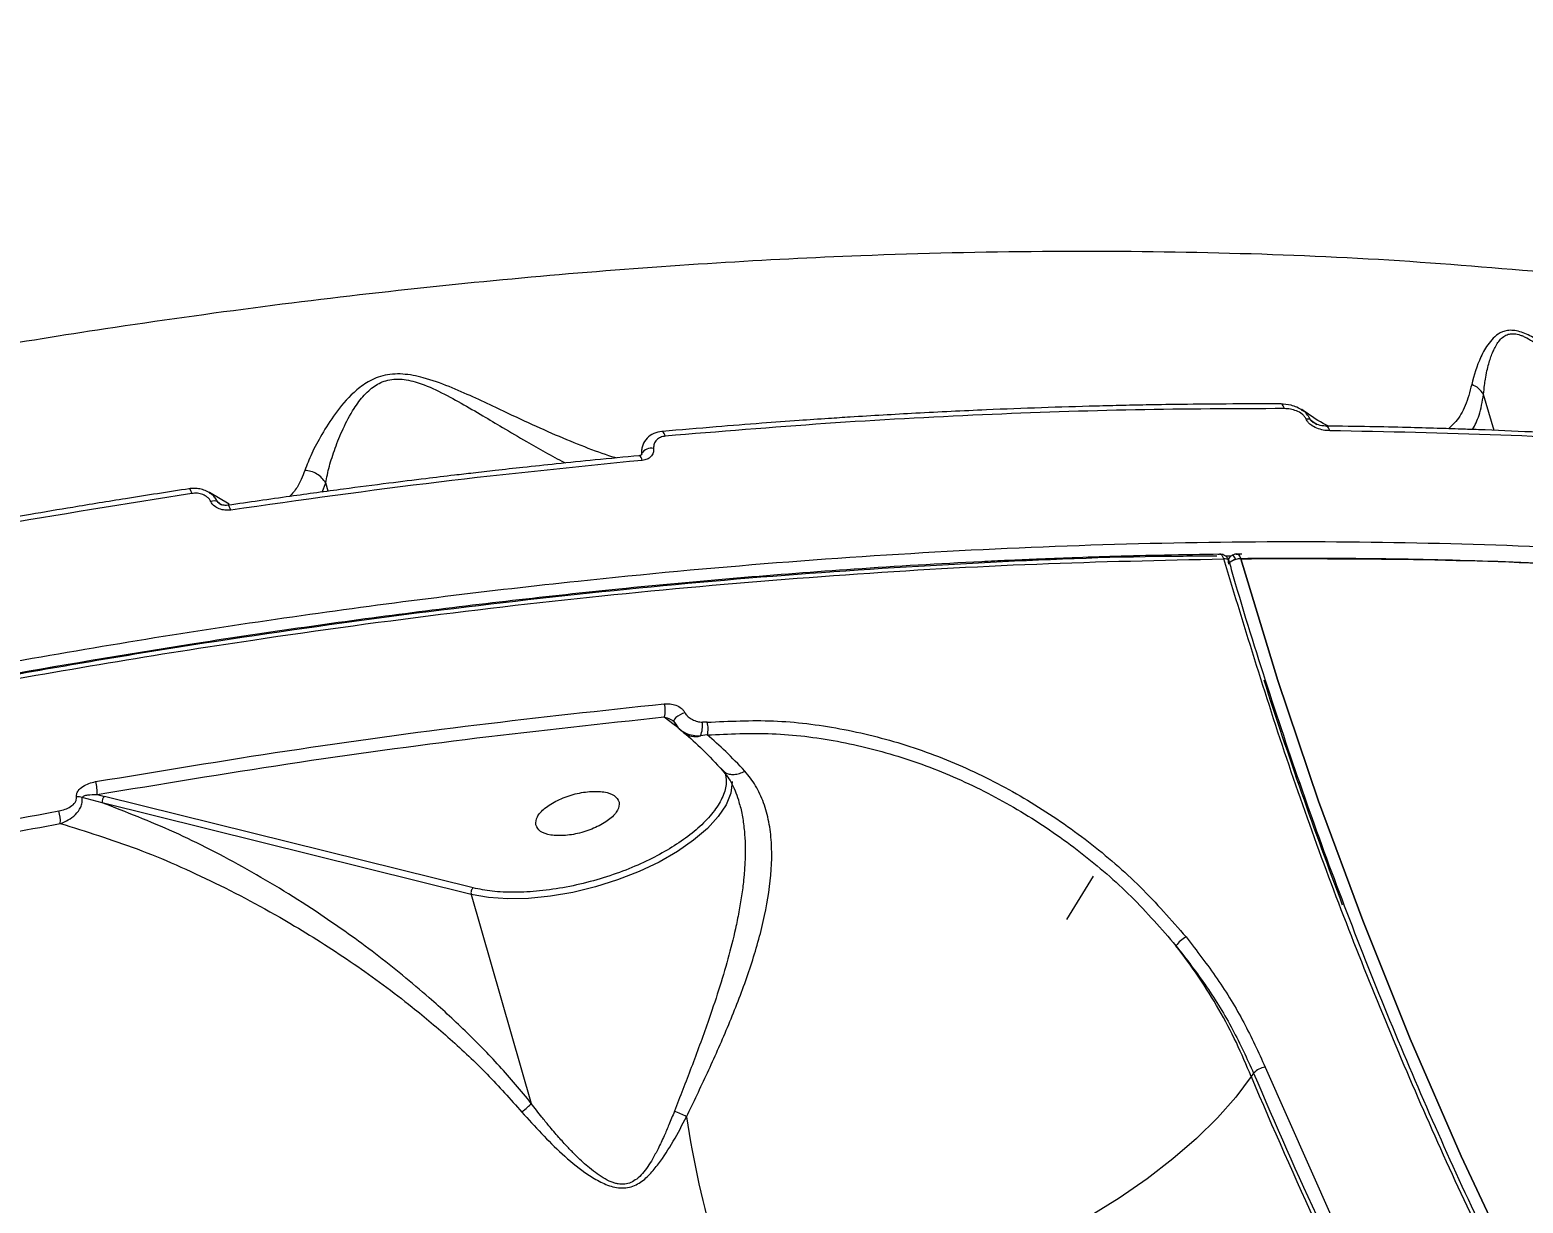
# Model space of a CAD drawing. Header units: millimetres. Extents: x -7083 to 7374, y -8368 to 7509.
# Drawn here: x 1528.1 to 1683.6, y -1692.5 to -1570.4 of the extents above; entities that cross this region are included whole.
import ezdxf

# ---------------------------------------------------------------- set-up
doc = ezdxf.new("R2010")
doc.units = ezdxf.units.MM
for name, color, linetype in [('DIKOM_ОБЪЕКТ', 7, 'Continuous'), ('DIKOM_РАЗМЕР_ЗОНА', 7, 'Continuous'), ('DIKOM_РАЗМЕР_ОБЪЕКТА', 7, 'Continuous')]:
    doc.layers.add(name, color=color, linetype=linetype)
doc.styles.add('style1', font='arial.ttf', dxfattribs={"width": 0.8})
doc.dimstyles.new('1-50', dxfattribs={"dimtxt": 300, "dimasz": 200, "dimexe": 100, "dimexo": 0, "dimgap": 100, "dimtad": 1, "dimtxsty": 'style1', "dimcen": 200, "dimclrd": 7, "dimclre": 7, "dimclrt": 7, "dimadec": 1, "dimazin": 2, "dimtfac": 1, "dimtmove": 0, "dimatfit": 2, "dimfxl": 0, "dimlwd": 25, "dimlwe": 18, "dimarcsym": 0})

# ---------------------------------------------------------------- blocks, each defined once
blk = doc.blocks.new('*D10')
at = {"layer": 'Defpoints', "color": 0, "transparency": 16777216}
for p in [(4593.55, 648.92), (-5583.43, 647.96), (4593.55, -5902.54)]:
    blk.add_point(p, dxfattribs=at)
at = {"layer": 'DIKOM_РАЗМЕР_ОБЪЕКТА', "color": 7, "lineweight": 18, "transparency": 16777216}
for p, q in [((4593.55, 648.92), (4593.55, -6002.54)), ((-5583.43, 647.96), (-5583.43, -6002.54))]:
    blk.add_line(p, q, dxfattribs=at)
at = {"layer": 'DIKOM_РАЗМЕР_ОБЪЕКТА', "color": 7, "lineweight": 25, "transparency": 16777216}
blk.add_line((-5383.43, -5902.54), (4393.55, -5902.54), dxfattribs=at)
at = {"layer": 'DIKOM_РАЗМЕР_ОБЪЕКТА', "color": 7, "transparency": 16777216}
for points in [[(-5383.43, -5869.2), (-5383.43, -5935.87), (-5583.43, -5902.54)], [(4393.55, -5869.2), (4393.55, -5935.87), (4593.55, -5902.54)]]:
    blk.add_solid(points, dxfattribs=at)
at = {"layer": 'DIKOM_РАЗМЕР_ОБЪЕКТА', "color": 7, "transparency": 16777216, "insert": (-226.13, -5649.37), "char_height": 300, "attachment_point": 5, "style": 'style1'}
blk.add_mtext('10150', dxfattribs=at)
blk = doc.blocks.new('*D11')
at = {"layer": 'Defpoints', "color": 0, "transparency": 16777216}
for p in [(-321.71, 5509.06), (-348.71, -4811.52), (5568.58, -4811.52)]:
    blk.add_point(p, dxfattribs=at)
at = {"layer": 'DIKOM_РАЗМЕР_ОБЪЕКТА', "color": 7, "lineweight": 18, "transparency": 16777216}
for p, q in [((-321.71, 5509.06), (5668.58, 5509.06)), ((-348.71, -4811.52), (5668.58, -4811.52))]:
    blk.add_line(p, q, dxfattribs=at)
at = {"layer": 'DIKOM_РАЗМЕР_ОБЪЕКТА', "color": 7, "lineweight": 25, "transparency": 16777216}
blk.add_line((5568.58, 5309.06), (5568.58, -4611.52), dxfattribs=at)
at = {"layer": 'DIKOM_РАЗМЕР_ОБЪЕКТА', "color": 7, "transparency": 16777216}
for points in [[(5535.25, 5309.06), (5601.91, 5309.06), (5568.58, 5509.06)], [(5535.25, -4611.52), (5601.91, -4611.52), (5568.58, -4811.52)]]:
    blk.add_solid(points, dxfattribs=at)
at = {"layer": 'DIKOM_РАЗМЕР_ОБЪЕКТА', "color": 7, "transparency": 16777216, "insert": (5315.31, 775.23), "char_height": 300, "attachment_point": 5, "rotation": 90, "style": 'style1'}
blk.add_mtext('10300', dxfattribs=at)
blk = doc.blocks.new('*D12')
at = {"layer": 'Defpoints', "color": 0, "transparency": 16777216}
for p in [(-621.71, 7509.06), (-373.6, -6811.53), (7273.89, -6811.53)]:
    blk.add_point(p, dxfattribs=at)
at = {"layer": 'DIKOM_РАЗМЕР_ЗОНА', "color": 7, "lineweight": 18, "transparency": 16777216}
for p, q in [((-621.71, 7509.06), (7373.89, 7509.06)), ((-373.6, -6811.53), (7373.89, -6811.53))]:
    blk.add_line(p, q, dxfattribs=at)
at = {"layer": 'DIKOM_РАЗМЕР_ЗОНА', "color": 7, "lineweight": 25, "transparency": 16777216}
blk.add_line((7273.89, 7309.06), (7273.89, -6611.53), dxfattribs=at)
at = {"layer": 'DIKOM_РАЗМЕР_ЗОНА', "color": 7, "transparency": 16777216}
for points in [[(7240.56, 7309.06), (7307.22, 7309.06), (7273.89, 7509.06)], [(7240.56, -6611.53), (7307.22, -6611.53), (7273.89, -6811.53)]]:
    blk.add_solid(points, dxfattribs=at)
at = {"layer": 'DIKOM_РАЗМЕР_ЗОНА', "color": 7, "transparency": 16777216, "insert": (7020.62, 1288.25), "char_height": 300, "attachment_point": 5, "rotation": 90, "style": 'style1'}
blk.add_mtext('14300', dxfattribs=at)
blk = doc.blocks.new('*D13')
at = {"layer": 'Defpoints', "color": 0, "transparency": 16777216}
for p in [(6593.53, 996.24), (-7083.43, 647.96), (6593.53, -8268.31)]:
    blk.add_point(p, dxfattribs=at)
at = {"layer": 'DIKOM_РАЗМЕР_ЗОНА', "color": 7, "lineweight": 18, "transparency": 16777216}
for p, q in [((6593.53, 996.24), (6593.53, -8368.31)), ((-7083.43, 647.96), (-7083.43, -8368.31))]:
    blk.add_line(p, q, dxfattribs=at)
at = {"layer": 'DIKOM_РАЗМЕР_ЗОНА', "color": 7, "lineweight": 25, "transparency": 16777216}
blk.add_line((-6883.43, -8268.31), (6393.53, -8268.31), dxfattribs=at)
at = {"layer": 'DIKOM_РАЗМЕР_ЗОНА', "color": 7, "transparency": 16777216}
for points in [[(-6883.43, -8234.97), (-6883.43, -8301.64), (-7083.43, -8268.31)], [(6393.53, -8234.97), (6393.53, -8301.64), (6593.53, -8268.31)]]:
    blk.add_solid(points, dxfattribs=at)
at = {"layer": 'DIKOM_РАЗМЕР_ЗОНА', "color": 7, "transparency": 16777216, "insert": (322.1, -8015.03), "char_height": 300, "attachment_point": 5, "style": 'style1'}
blk.add_mtext('13650', dxfattribs=at)

msp = doc.modelspace()

# ---------------------------------------------------------------- linework, layer by layer
at = {"layer": 'DIKOM_ОБЪЕКТ', "color": 7, "linetype": 'Continuous', "lineweight": 15}
for p, q in [((1680.545, -1612.077), (1679.465, -1608.324)), ((1661.415, -1610.953), (1662.106, -1611.477)), ((1558.526, -1618.495), (1558.91, -1617.549)), ((1559.157, -1618.409), (1558.91, -1617.549)), ((1548.862, -1619.76), (1546.831, -1618.545)), ((1547.635, -1619.481), (1548.074, -1619.81)), ((1653.11, -1625.159), (1652.585, -1625.163)), ((1652.981, -1625.336), (1652.872, -1625.477)), ((1652.886, -1625.914), (1652.882, -1625.919)), ((1652.882, -1625.919), (1652.886, -1625.914)), ((1653.556, -1624.968), (1653.293, -1625.084)), ((1653.752, -1624.964), (1653.556, -1624.968)), ((1654.282, -1624.946), (1653.815, -1624.949)), ((1594.157, -1641.904), (1595.179, -1642.675)), ((1595.179, -1642.675), (1595.585, -1642.98)), ((1595.79, -1643.192), (1596.185, -1643.518)), ((1598.627, -1642.455), (1598.136, -1642.458)), ((1598.638, -1643.776), (1597.927, -1643.869)), ((1659.882, -1647.433), (1659.728, -1647.429)), ((1659.731, -1647.438), (1659.886, -1647.445)), ((1660.339, -1648.795), (1660.161, -1648.79)), ((1660.356, -1648.847), (1660.202, -1648.84)), ((1535.653, -1650.845), (1533.564, -1650.299)), ((1535.104, -1649.985), (1535.87, -1650.174)), ((1574.057, -1660.374), (1535.653, -1650.845)), ((1574.275, -1659.703), (1535.87, -1650.174)), ((1601.848, -1650.478), (1601.924, -1650.741)), ((1636.085, -1662.978), (1638.843, -1658.465)), ((1574.057, -1660.374), (1580.318, -1682.125)), ((1655.52, -1678.989), (1655.258, -1679.33)), ((1656.723, -1678.348), (1663.692, -1694.076))]:
    msp.add_line(p, q, dxfattribs=at)
at = {"layer": 'DIKOM_ОБЪЕКТ', "color": 7, "linetype": 'Continuous', "lineweight": 15, "flags": 128}
for points in [[(1658.728, -1609.81), (1658.675, -1609.659), (1658.609, -1609.531), (1658.533, -1609.43), (1658.449, -1609.36), (1658.361, -1609.324), (1658.301, -1609.318)], [(1663.436, -1612.115), (1663.38, -1611.956), (1663.309, -1611.823), (1663.226, -1611.722), (1663.135, -1611.655), (1663.039, -1611.625), (1663.007, -1611.624)], [(1594.265, -1612.677), (1594.214, -1612.526), (1594.156, -1612.398), (1594.092, -1612.297), (1594.025, -1612.227), (1593.957, -1612.191), (1593.903, -1612.187)], [(1591.875, -1615.199), (1591.822, -1615.041), (1591.761, -1614.908), (1591.694, -1614.807), (1591.625, -1614.739), (1591.555, -1614.709), (1591.511, -1614.71)], [(1544.974, -1618.643), (1544.925, -1618.492), (1544.873, -1618.363), (1544.819, -1618.262), (1544.765, -1618.191), (1544.714, -1618.153), (1544.666, -1618.15), (1544.66, -1618.152)], [(1549.019, -1620.363), (1548.968, -1620.206), (1548.913, -1620.073), (1548.855, -1619.97), (1548.799, -1619.902), (1548.744, -1619.87), (1548.711, -1619.869)], [(1652.968, -1625.686), (1652.962, -1625.669), (1652.912, -1625.592), (1652.827, -1625.53), (1652.711, -1625.485), (1652.567, -1625.458), (1652.402, -1625.45)], [(1653.677, -1625.505), (1653.591, -1625.378), (1653.511, -1625.269), (1653.439, -1625.182), (1653.378, -1625.118), (1653.329, -1625.08), (1653.294, -1625.069), (1653.274, -1625.086), (1653.274, -1625.088)], [(1653.713, -1624.95), (1653.791, -1624.945), (1653.882, -1624.974), (1653.969, -1625.04), (1654.049, -1625.141), (1654.118, -1625.273), (1654.174, -1625.43)], [(1654.174, -1625.43), (1658.045, -1638.101), (1662.28, -1650.663), (1666.874, -1663.106), (1671.827, -1675.424), (1677.133, -1687.609), (1682.79, -1699.651), (1688.793, -1711.543), (1695.14, -1723.278), (1701.826, -1734.848), (1708.846, -1746.245), (1716.196, -1757.461), (1723.871, -1768.49), (1731.866, -1779.325), (1740.176, -1789.957), (1748.795, -1800.38), (1757.718, -1810.587), (1766.938, -1820.572), (1776.451, -1830.328), (1786.249, -1839.849), (1796.326, -1849.128), (1806.675, -1858.159)], [(1806.675, -1858.159), (1796.326, -1849.128), (1786.249, -1839.849), (1776.451, -1830.328), (1766.938, -1820.572), (1757.718, -1810.587), (1748.795, -1800.38), (1740.176, -1789.957), (1731.866, -1779.325), (1723.871, -1768.49), (1716.196, -1757.461), (1708.846, -1746.245), (1701.826, -1734.848), (1695.14, -1723.278), (1688.793, -1711.543), (1682.79, -1699.651), (1677.133, -1687.609), (1671.827, -1675.424), (1666.874, -1663.106), (1662.28, -1650.663), (1658.045, -1638.101), (1654.174, -1625.43)], [(1596.318, -1641.463), (1596.061, -1641.55), (1595.804, -1641.671), (1595.568, -1641.816), (1595.373, -1641.975), (1595.234, -1642.133), (1595.162, -1642.279), (1595.164, -1642.4), (1595.239, -1642.487)], [(1595.321, -1642.634), (1595.26, -1642.646), (1595.179, -1642.675)], [(1601.229, -1648.606), (1601.232, -1648.671), (1601.088, -1649.828), (1600.601, -1651.04), (1599.781, -1652.281), (1598.645, -1653.524), (1597.219, -1654.743), (1595.533, -1655.91), (1593.624, -1657.001), (1591.533, -1657.992), (1589.306, -1658.861), (1586.991, -1659.589), (1584.638, -1660.161), (1582.298, -1660.565), (1580.022, -1660.79), (1577.859, -1660.834), (1575.856, -1660.694), (1574.057, -1660.374)], [(1655.258, -1679.33), (1653.648, -1681.472), (1651.741, -1683.628), (1649.554, -1685.775), (1647.106, -1687.897), (1644.42, -1689.972), (1641.52, -1691.982), (1638.434, -1693.908), (1635.188, -1695.734), (1631.813, -1697.442), (1628.339, -1699.017), (1624.798, -1700.445), (1621.223, -1701.712), (1617.645, -1702.807), (1614.098, -1703.719), (1610.614, -1704.442)]]:
    msp.add_lwpolyline(points, dxfattribs=at)
at = {"layer": 'DIKOM_ОБЪЕКТ', "color": 7, "linetype": 'Continuous', "lineweight": 15}
for centre, radius, start, end in [((1661.139, -1611.591), 0.695, 66.60205, 102.36192), ((1592.812, -1615.138), 1.206, 78.54794, 146.70493), ((1547.292, -1620.339), 0.924, 68.169, 111.78738), ((1653.527, -1625.732), 0.673, 140.97079, 199.36189), ((1654.162, -1627.231), 1.801, 89.6254, 134.87548), ((1654.02, -1627.013), 1.547, 102.81083, 136.83962), ((1652.794, -1625.909), 0.971, 24.62393, 59.61762), ((1654.216, -1627.409), 1.979, 91.22223, 105.81416), ((2099.35, -1496.478), 464.854, 197.72901, 200.7857), ((1592.02, -1641.222), 2.243, 342.29122, 17.84088), ((1595.226, -1642.749), 2.925, 337.47674, 5.71036), ((1596.388, -1643.135), 2.34, 344.09959, 16.8926), ((1597.385, -1642.065), 1.884, 230.26902, 286.73312), ((1531.708, -1649.661), 3.412, 354.54876, 17.448), ((1533.076, -1651.742), 1.524, 71.31915, 94.08202), ((1536.275, -1650.676), 0.645, 128.8846, 195.19519), ((1527.502, -1652.794), 3.787, 356.99407, 16.94473), ((1650.029, -1667.653), 3.242, 118.54296, 143.1748), ((1656.938, -1680.199), 1.864, 96.62793, 139.51297), ((2098.897, -1491.96), 481.21, 202.87137, 204.92432), ((2098.894, -1492.223), 481.479, 202.86787, 204.93393), ((1592.674, -1690.349), 7.821, 60.89324, 71.08343), ((1695.24, -1668.872), 99.841, 188.43388, 196.57644)]:
    msp.add_arc(centre, radius, start, end, dxfattribs=at)
for points, knots in [([(1134.218, -1797.857), (1136.478, -1794.936), (1140.989, -1789.107), (1148.584, -1780.38), (1156.738, -1771.71), (1165.49, -1763.114), (1173.986, -1755.35), (1182.043, -1748.412), (1189.508, -1742.287), (1197.224, -1736.243), (1205.18, -1730.286), (1213.362, -1724.419), (1221.759, -1718.649), (1232.823, -1711.355), (1246.787, -1702.667), (1263.903, -1692.771), (1281.471, -1683.316), (1296.891, -1675.58), (1309.907, -1669.401), (1320.371, -1664.627), (1330.903, -1660.011), (1341.488, -1655.554), (1352.114, -1651.258), (1362.768, -1647.123), (1374.4, -1642.791), (1387.011, -1638.315), (1400.598, -1633.749), (1414.149, -1629.446), (1427.644, -1625.403), (1441.061, -1621.619), (1454.636, -1618.026), (1468.352, -1614.634), (1482.194, -1611.457), (1495.893, -1608.553), (1509.428, -1605.919), (1522.785, -1603.552), (1537.105, -1601.261), (1552.345, -1599.121), (1568.435, -1597.217), (1584.193, -1595.703), (1599.593, -1594.571), (1616.09, -1593.74), (1633.591, -1593.329), (1651.939, -1593.495), (1669.714, -1594.21), (1681.026, -1595.177), (1686.67, -1595.66)], [0, 0, 0, 0, 0.0251762, 0.0502458, 0.075209, 0.100066, 0.1248168, 0.1429873, 0.1610638, 0.1790464, 0.1969351, 0.21473, 0.2324311, 0.2500384, 0.282696, 0.3149379, 0.3467642, 0.378175, 0.3959391, 0.4135675, 0.4310603, 0.4484175, 0.4656392, 0.4827252, 0.4996757, 0.521074, 0.5422607, 0.5632358, 0.5839991, 0.6045509, 0.624891, 0.6461777, 0.6672639, 0.6881494, 0.7088341, 0.7293181, 0.7496013, 0.7750478, 0.8002652, 0.8252533, 0.8500121, 0.8745413, 0.9060952, 0.9375232, 0.968825, 1, 1, 1, 1]), ([(1691.603, -1607.163), (1690.777, -1606.577), (1689.12, -1605.403), (1687.027, -1603.898), (1685.294, -1602.766), (1684.158, -1602.139), (1683.232, -1601.789), (1682.552, -1601.648), (1681.937, -1601.66), (1681.245, -1601.851), (1680.591, -1602.304), (1679.817, -1603.192), (1678.858, -1604.914), (1678.477, -1606.346), (1678.224, -1607.296)], [0, 0, 0, 0, 0.1242963, 0.2493096, 0.3123712, 0.3758855, 0.4081928, 0.440654, 0.4730198, 0.505318, 0.5688864, 0.6313514, 0.7554132, 1, 1, 1, 1]), ([(1679.46, -1608.312), (1679.487, -1607.999), (1679.531, -1607.486), (1679.65, -1606.67), (1679.792, -1605.929), (1679.975, -1605.19), (1680.166, -1604.568), (1680.363, -1604.037), (1680.588, -1603.532), (1680.86, -1603.044), (1681.21, -1602.582), (1681.626, -1602.226), (1682.115, -1602.023), (1682.666, -1601.99), (1683.177, -1602.111), (1683.607, -1602.28), (1684.103, -1602.522), (1684.763, -1602.927), (1685.566, -1603.5), (1686.587, -1604.291), (1687.83, -1605.313), (1689.324, -1606.566), (1690.346, -1607.411), (1690.873, -1607.847)], [0, 0, 0, 0, 0.0758574, 0.1245572, 0.192692, 0.2490672, 0.2957761, 0.3372592, 0.3735467, 0.4166035, 0.4585933, 0.4983011, 0.5312098, 0.560931, 0.5906897, 0.6067032, 0.6237815, 0.6634893, 0.7056591, 0.7491724, 0.8275178, 0.9110758, 1, 1, 1, 1]), ([(1589.151, -1614.944), (1589.102, -1614.931), (1588.261, -1614.702), (1586.267, -1613.965), (1583.275, -1612.764), (1580.038, -1611.313), (1577.019, -1609.889), (1574.252, -1608.592), (1571.76, -1607.495), (1569.319, -1606.599), (1567.28, -1606.194), (1565.851, -1606.198), (1564.506, -1606.427), (1563.101, -1607.078), (1561.402, -1608.438), (1559.853, -1610.326), (1558.465, -1612.506), (1557.398, -1614.531), (1556.957, -1615.672), (1556.736, -1616.242)], [0, 0, 0, 0, 0.0049462, 0.0864814, 0.1679813, 0.2499086, 0.3325315, 0.3876621, 0.4433194, 0.4998856, 0.5427336, 0.564358, 0.5861277, 0.6290483, 0.6710459, 0.7545627, 0.8371507, 0.9186529, 1, 1, 1, 1]), ([(1558.906, -1617.539), (1559.021, -1616.976), (1559.25, -1615.853), (1559.867, -1613.939), (1560.691, -1611.908), (1561.556, -1610.249), (1562.355, -1609.082), (1562.904, -1608.409), (1563.497, -1607.825), (1564.125, -1607.361), (1564.803, -1607.008), (1565.573, -1606.781), (1566.43, -1606.711), (1567.326, -1606.799), (1568.787, -1607.145), (1570.733, -1607.992), (1573.037, -1609.24), (1575.229, -1610.524), (1577.496, -1611.877), (1579.67, -1613.159), (1581.794, -1614.363), (1583.143, -1615.105), (1583.811, -1615.445), (1583.86, -1615.47)], [0, 0, 0, 0, 0.082661, 0.1649634, 0.2474992, 0.3304312, 0.3590099, 0.3866755, 0.4131036, 0.435104, 0.4547377, 0.4759305, 0.4965427, 0.5163869, 0.5382612, 0.5997193, 0.663257, 0.7281407, 0.7894503, 0.8669178, 0.9298141, 0.9948451, 1, 1, 1, 1]), ([(1678.224, -1607.296), (1678.019, -1608.062), (1677.607, -1609.599), (1676.737, -1611.047), (1676.056, -1611.665), (1675.796, -1611.901)], [0, 0, 0, 0, 0.380274, 0.7636768, 1, 1, 1, 1]), ([(1679.46, -1608.312), (1679.301, -1608.097), (1678.983, -1607.668), (1678.477, -1607.42), (1678.224, -1607.296)], [0, 0, 0, 0, 0.5001139, 1, 1, 1, 1]), ([(1678.317, -1611.987), (1678.558, -1611.52), (1679.069, -1610.53), (1679.328, -1609.087), (1679.465, -1608.324)], [0, 0, 0, 0, 0.4708246, 1, 1, 1, 1]), ([(1679.465, -1608.324), (1679.464, -1608.322), (1679.463, -1608.318), (1679.462, -1608.314), (1679.461, -1608.313), (1679.46, -1608.312)], [0, 0, 0, 0, 0.5746885, 0.799788, 1, 1, 1, 1]), ([(1658.372, -1609.326), (1656.466, -1609.325), (1653.046, -1609.321), (1648.467, -1609.365), (1644.888, -1609.419), (1641.901, -1609.479), (1636.271, -1609.615), (1629.093, -1609.864), (1620.539, -1610.277), (1615.053, -1610.597), (1611.005, -1610.859), (1607.942, -1611.068), (1604.043, -1611.353), (1599.294, -1611.725), (1595.831, -1612.028), (1593.959, -1612.192)], [0, 0, 0, 0, 0.0917669, 0.1646149, 0.2186004, 0.2618838, 0.3060553, 0.4843759, 0.5980607, 0.7029328, 0.7372038, 0.7838717, 0.8432069, 0.915236, 1, 1, 1, 1]), ([(1658.728, -1609.81), (1653.577, -1609.827), (1643.232, -1609.863), (1627.277, -1610.407), (1610.964, -1611.289), (1599.846, -1612.213), (1594.265, -1612.677)], [0, 0, 0, 0, 0.2468835, 0.4958447, 0.7468836, 1, 1, 1, 1]), ([(1660.623, -1610.007), (1660.425, -1609.886), (1660.042, -1609.654), (1659.236, -1609.386), (1658.67, -1609.345), (1658.301, -1609.318)], [0, 0, 0, 0, 0.2707993, 0.5231609, 1, 1, 1, 1]), ([(1660.991, -1610.912), (1660.938, -1610.815), (1660.832, -1610.62), (1660.486, -1610.298), (1659.977, -1610.024), (1659.343, -1609.843), (1658.933, -1609.821), (1658.728, -1609.81)], [0, 0, 0, 0, 0.125053, 0.2503988, 0.5001135, 0.7492717, 1, 1, 1, 1]), ([(1661.415, -1610.953), (1661.332, -1610.797), (1661.168, -1610.49), (1660.842, -1610.138), (1660.584, -1610.008), (1660.489, -1609.961)], [0, 0, 0, 0, 0.3973753, 0.7788556, 1, 1, 1, 1]), ([(1663.31, -1611.633), (1663.124, -1611.539), (1662.248, -1611.1), (1661.281, -1610.432), (1660.519, -1609.906)], [0, 0, 0, 0, 0.2130113, 1, 1, 1, 1]), ([(1663.436, -1612.115), (1663.215, -1612.101), (1662.774, -1612.073), (1662.09, -1611.87), (1661.542, -1611.572), (1661.165, -1611.228), (1661.049, -1611.017), (1660.991, -1610.912)], [0, 0, 0, 0, 0.2507153, 0.4997798, 0.7495254, 0.8750611, 1, 1, 1, 1]), ([(1661.645, -1611.201), (1661.598, -1611.162), (1661.533, -1611.107), (1661.454, -1611.019), (1661.427, -1610.974), (1661.415, -1610.953)], [0, 0, 0, 0, 0.5746991, 0.8056472, 1, 1, 1, 1]), ([(1663.008, -1611.624), (1662.753, -1611.606), (1662.275, -1611.573), (1661.85, -1611.322), (1661.651, -1611.205)], [0, 0, 0, 0, 0.5315859, 1, 1, 1, 1]), ([(1714.885, -1614.557), (1713.369, -1614.399), (1710.648, -1614.117), (1706.995, -1613.778), (1704.137, -1613.53), (1701.748, -1613.334), (1697.242, -1612.985), (1691.482, -1612.601), (1684.595, -1612.239), (1680.167, -1612.052), (1676.895, -1611.935), (1674.416, -1611.855), (1671.257, -1611.769), (1667.405, -1611.685), (1664.589, -1611.649), (1663.067, -1611.63)], [0, 0, 0, 0, 0.0917476, 0.1645901, 0.2185707, 0.2618592, 0.3060369, 0.4843788, 0.5980761, 0.7029661, 0.7372359, 0.7839037, 0.8432384, 0.9152601, 1, 1, 1, 1]), ([(1715.286, -1615.044), (1709.74, -1614.511), (1698.639, -1613.444), (1681.328, -1612.465), (1669.403, -1612.232), (1663.436, -1612.115)], [0, 0, 0, 0, 0.3328096, 0.666143, 1, 1, 1, 1]), ([(1593.903, -1612.187), (1593.617, -1612.241), (1593.036, -1612.35), (1592.32, -1612.863), (1591.932, -1613.473), (1591.788, -1614.037), (1591.797, -1614.334), (1591.802, -1614.483)], [0, 0, 0, 0, 0.2384475, 0.4838708, 0.7375739, 0.8681637, 1, 1, 1, 1]), ([(1594.265, -1612.677), (1594.09, -1612.709), (1593.741, -1612.772), (1593.333, -1613.06), (1593.059, -1613.462), (1593.054, -1613.791), (1593.051, -1613.956)], [0, 0, 0, 0, 0.2501987, 0.5002427, 0.7500682, 1, 1, 1, 1]), ([(1591.566, -1614.711), (1590.03, -1614.857), (1587.151, -1615.13), (1583.109, -1615.543), (1579.643, -1615.912), (1576.755, -1616.232), (1574.378, -1616.503), (1571.969, -1616.784), (1569.048, -1617.134), (1565.202, -1617.611), (1560.494, -1618.222), (1554.919, -1618.977), (1550.902, -1619.559), (1548.75, -1619.872)], [0, 0, 0, 0, 0.1089509, 0.2041326, 0.2855707, 0.3532817, 0.407275, 0.4524977, 0.5222971, 0.6119258, 0.7213967, 0.8507378, 1, 1, 1, 1]), ([(1591.875, -1615.199), (1584.84, -1615.902), (1570.682, -1617.318), (1556.269, -1619.344), (1549.019, -1620.363)], [0, 0, 0, 0, 0.4969594, 1, 1, 1, 1]), ([(1591.802, -1614.483), (1591.807, -1614.511), (1591.819, -1614.572), (1591.777, -1614.626), (1591.689, -1614.683), (1591.575, -1614.7), (1591.516, -1614.709)], [0, 0, 0, 0, 0.19919, 0.4361735, 0.7062732, 1, 1, 1, 1]), ([(1593.051, -1613.956), (1593.049, -1614.116), (1593.045, -1614.435), (1592.781, -1614.826), (1592.385, -1615.106), (1592.045, -1615.168), (1591.875, -1615.199)], [0, 0, 0, 0, 0.2499428, 0.4998023, 0.7497855, 1, 1, 1, 1]), ([(1556.736, -1616.242), (1556.492, -1616.875), (1556.068, -1617.969), (1555.426, -1618.661), (1555.155, -1618.954)], [0, 0, 0, 0, 0.5775211, 1, 1, 1, 1]), ([(1558.906, -1617.539), (1558.788, -1617.364), (1558.547, -1617.009), (1558.013, -1616.603), (1557.396, -1616.321), (1556.953, -1616.268), (1556.736, -1616.242)], [0, 0, 0, 0, 0.2456029, 0.500155, 0.7546254, 1, 1, 1, 1]), ([(1544.713, -1618.153), (1542.505, -1618.493), (1538.463, -1619.116), (1532.943, -1620.019), (1528.521, -1620.766), (1524.906, -1621.394), (1521.707, -1621.962), (1517.078, -1622.801), (1510.925, -1623.957), (1503.649, -1625.389), (1496.777, -1626.798), (1490.511, -1628.132), (1485.433, -1629.249), (1481.158, -1630.212), (1477.133, -1631.134), (1472.025, -1632.333), (1465.825, -1633.827), (1461.33, -1634.956), (1458.9, -1635.566)], [0, 0, 0, 0, 0.0778292, 0.1424851, 0.194025, 0.2330449, 0.2692319, 0.3060969, 0.3950628, 0.4843739, 0.5601518, 0.6347946, 0.7028592, 0.7371327, 0.7838001, 0.8431357, 0.915181, 1, 1, 1, 1]), ([(1546.92, -1618.633), (1546.743, -1618.526), (1546.396, -1618.317), (1545.809, -1618.156), (1545.227, -1618.091), (1544.856, -1618.13), (1544.672, -1618.148)], [0, 0, 0, 0, 0.2640557, 0.5168011, 0.7604359, 1, 1, 1, 1]), ([(1558.91, -1617.549), (1558.909, -1617.547), (1558.908, -1617.545), (1558.907, -1617.541), (1558.906, -1617.539), (1558.906, -1617.539)], [0, 0, 0, 0, 0.5597469, 0.7897946, 1, 1, 1, 1]), ([(1544.974, -1618.643), (1538.02, -1619.749), (1524.007, -1621.976), (1502.672, -1626.058), (1480.971, -1630.682), (1466.41, -1634.266), (1459.077, -1636.071)], [0, 0, 0, 0, 0.2444831, 0.4926443, 0.7444833, 1, 1, 1, 1]), ([(1546.949, -1619.481), (1546.906, -1619.402), (1546.821, -1619.244), (1546.555, -1618.974), (1546.126, -1618.731), (1545.546, -1618.597), (1545.165, -1618.628), (1544.974, -1618.643)], [0, 0, 0, 0, 0.1240545, 0.2503586, 0.4996099, 0.7493586, 1, 1, 1, 1]), ([(1547.635, -1619.481), (1547.564, -1619.352), (1547.423, -1619.094), (1547.147, -1618.776), (1546.904, -1618.652), (1546.799, -1618.6)], [0, 0, 0, 0, 0.3654083, 0.7282149, 1, 1, 1, 1]), ([(1549.019, -1620.363), (1548.819, -1620.378), (1548.42, -1620.408), (1547.813, -1620.263), (1547.364, -1620.01), (1547.083, -1619.729), (1546.993, -1619.563), (1546.949, -1619.481)], [0, 0, 0, 0, 0.2505912, 0.5003158, 0.7496531, 0.8764418, 1, 1, 1, 1]), ([(1548.031, -1619.814), (1547.949, -1619.768), (1547.833, -1619.704), (1547.696, -1619.579), (1547.655, -1619.512), (1547.635, -1619.481)], [0, 0, 0, 0, 0.5657596, 0.7991113, 1, 1, 1, 1]), ([(1548.711, -1619.869), (1548.624, -1619.878), (1548.454, -1619.894), (1548.206, -1619.86), (1547.985, -1619.792), (1547.863, -1619.712), (1547.807, -1619.674)], [0, 0, 0, 0, 0.2783433, 0.54411, 0.788472, 1, 1, 1, 1]), ([(1769.039, -1635.099), (1763.906, -1633.956), (1753.633, -1631.667), (1737.283, -1628.937), (1720.281, -1626.732), (1702.6, -1625.11), (1684.302, -1624.065), (1665.431, -1623.606), (1646.036, -1623.738), (1626.169, -1624.462), (1605.881, -1625.781), (1587.556, -1627.476), (1571.314, -1629.342), (1557.214, -1631.209), (1542.878, -1633.358), (1528.322, -1635.795), (1513.563, -1638.524), (1498.62, -1641.55), (1481.463, -1645.328), (1462.066, -1650.015), (1440.447, -1655.789), (1418.67, -1662.172), (1396.806, -1669.164), (1379.803, -1675.073), (1367.611, -1679.543), (1360.174, -1682.345), (1352.755, -1685.215), (1345.358, -1688.153), (1337.984, -1691.158), (1330.639, -1694.231), (1319.021, -1699.219), (1303.264, -1706.316), (1284.272, -1715.49), (1266.243, -1724.797), (1249.187, -1734.183), (1232.591, -1743.927), (1216.515, -1754.01), (1201.021, -1764.412), (1186.171, -1775.111), (1172.026, -1786.083), (1158.649, -1797.3), (1146.101, -1808.734), (1134.444, -1820.355), (1123.74, -1832.131), (1114.041, -1844.027), (1105.432, -1856.005), (1097.859, -1868.038), (1093.836, -1876.009), (1091.817, -1880.01)], [0, 0, 0, 0, 0.0248239, 0.0496902, 0.074599, 0.0995502, 0.1245438, 0.1495798, 0.1746582, 0.1997791, 0.2249424, 0.2501481, 0.2668666, 0.2837596, 0.3008272, 0.3180694, 0.3354861, 0.3530774, 0.3708432, 0.3960072, 0.4215132, 0.4473613, 0.4735514, 0.5000836, 0.5092169, 0.5183856, 0.5275897, 0.5368291, 0.5461038, 0.5554139, 0.5647593, 0.5906387, 0.6167852, 0.6407872, 0.66501, 0.6894536, 0.714118, 0.7390032, 0.7641093, 0.7894361, 0.8149838, 0.8407523, 0.8667415, 0.8929516, 0.9193825, 0.9460342, 0.9729067, 1, 1, 1, 1]), ([(1081.7, -1951.544), (1081.062, -1948.02), (1079.791, -1941.003), (1079.531, -1930.106), (1080.453, -1919.046), (1082.639, -1907.829), (1086.021, -1896.506), (1090.566, -1885.113), (1096.228, -1873.687), (1102.962, -1862.265), (1110.72, -1850.881), (1119.452, -1839.568), (1129.107, -1828.358), (1139.632, -1817.282), (1150.974, -1806.366), (1163.08, -1795.638), (1175.894, -1785.122), (1189.363, -1774.841), (1203.432, -1764.818), (1218.048, -1755.07), (1233.155, -1745.615), (1245.975, -1738.075), (1256.211, -1732.318), (1263.687, -1728.23), (1271.231, -1724.218), (1278.841, -1720.282), (1286.509, -1716.425), (1294.231, -1712.646), (1304.139, -1707.929), (1316.297, -1702.363), (1330.775, -1696.062), (1347.076, -1689.321), (1365.229, -1682.259), (1385.232, -1675.017), (1405.215, -1668.299), (1425.117, -1662.104), (1443.448, -1656.841), (1460.22, -1652.377), (1475.481, -1648.59), (1490.74, -1645.078), (1505.974, -1641.844), (1521.163, -1638.893), (1536.286, -1636.227), (1553.322, -1633.532), (1572.199, -1630.962), (1592.803, -1628.691), (1613.076, -1627.008), (1633.006, -1625.862), (1645.94, -1625.588), (1652.402, -1625.45)], [0, 0, 0, 0, 0.0271357, 0.0540498, 0.0807422, 0.1072129, 0.1334621, 0.1594895, 0.1852953, 0.2108795, 0.236242, 0.2613828, 0.286302, 0.3109995, 0.3354753, 0.3597295, 0.383762, 0.4075729, 0.4311621, 0.4545296, 0.4776754, 0.5005996, 0.5112386, 0.521823, 0.5323528, 0.5428281, 0.5532487, 0.5636148, 0.5739263, 0.5926881, 0.6112666, 0.6296615, 0.6544487, 0.6788949, 0.7030001, 0.7267642, 0.7501873, 0.7681706, 0.7861326, 0.8040731, 0.8219923, 0.83989, 0.8577663, 0.8756213, 0.9005809, 0.9254986, 0.9503743, 0.9752081, 1, 1, 1, 1]), ([(1652.044, -1624.969), (1650.108, -1624.998), (1646.471, -1625.054), (1641.329, -1625.187), (1636.887, -1625.331), (1633.158, -1625.475), (1630.013, -1625.612), (1623.713, -1625.911), (1614.356, -1626.461), (1601.75, -1627.424), (1586.226, -1628.863), (1567.263, -1631.043), (1545.468, -1634.159), (1524.178, -1637.759), (1503.469, -1641.77), (1482.717, -1646.298), (1461.988, -1651.327), (1441.329, -1656.846), (1420.787, -1662.839), (1400.415, -1669.295), (1380.25, -1676.199), (1360.359, -1683.531), (1340.799, -1691.27), (1321.633, -1699.389), (1302.896, -1707.874), (1284.636, -1716.702), (1266.893, -1725.855), (1249.711, -1735.31), (1233.145, -1745.039), (1217.243, -1755.012), (1202.05, -1765.201), (1187.594, -1775.585), (1173.915, -1786.139), (1161.036, -1796.841), (1149.002, -1807.66), (1137.846, -1818.564), (1127.602, -1829.519), (1118.293, -1840.501), (1109.938, -1851.485), (1102.559, -1862.445), (1096.173, -1873.359), (1090.802, -1884.19), (1086.558, -1894.671), (1083.373, -1904.778), (1081.175, -1914.508), (1080.137, -1922.287), (1079.752, -1928.186), (1079.663, -1932.169), (1079.721, -1935.228), (1079.83, -1937.536), (1079.95, -1939.378), (1080.152, -1941.678), (1080.48, -1944.45), (1080.917, -1947.392), (1081.323, -1949.388), (1081.512, -1950.32)], [0, 0, 0, 0, 0.0074865, 0.0140633, 0.0197196, 0.024441, 0.0282324, 0.031629, 0.0482344, 0.0632963, 0.0783583, 0.1052519, 0.1321454, 0.1565952, 0.1810916, 0.2055624, 0.230011, 0.2544598, 0.2789086, 0.3033571, 0.3278128, 0.3523199, 0.3767741, 0.4012228, 0.4256723, 0.4501217, 0.4745715, 0.4990483, 0.5235411, 0.5479923, 0.572443, 0.5968947, 0.6213465, 0.6458015, 0.6703092, 0.6947762, 0.7192311, 0.7436864, 0.7681433, 0.7926005, 0.8170727, 0.8415875, 0.8660512, 0.8888834, 0.9117169, 0.9345515, 0.9445999, 0.9545832, 0.9637577, 0.9672459, 0.9717782, 0.9775426, 0.9845464, 0.9927859, 1, 1, 1, 1]), ([(1651.699, -1625.17), (1649.618, -1625.178), (1641.092, -1625.214), (1625.684, -1625.878), (1605.568, -1627.163), (1585.149, -1629.067), (1564.51, -1631.526), (1543.631, -1634.558), (1522.542, -1638.156), (1501.29, -1642.319), (1480.021, -1647.021), (1458.823, -1652.236), (1437.748, -1657.951), (1416.786, -1664.165), (1395.96, -1670.874), (1375.339, -1678.061), (1355.027, -1685.691), (1335.126, -1693.725), (1315.694, -1702.131), (1296.744, -1710.903), (1278.273, -1720.042), (1260.312, -1729.537), (1242.941, -1739.352), (1226.276, -1749.421), (1210.363, -1759.709), (1195.213, -1770.207), (1180.842, -1780.901), (1167.278, -1791.778), (1154.565, -1802.805), (1142.765, -1813.931), (1131.942, -1825.091), (1122.119, -1836.246), (1113.285, -1847.4), (1105.462, -1858.55), (1098.567, -1869.7), (1094.862, -1877.074), (1093.003, -1880.772)], [0, 0, 0, 0, 0.0097421, 0.0398975, 0.0699701, 0.0999029, 0.1298221, 0.1597215, 0.1897652, 0.2199215, 0.2500877, 0.2800342, 0.3099607, 0.3399286, 0.3699503, 0.4001146, 0.4302666, 0.4602691, 0.4902086, 0.5200991, 0.5500104, 0.5801248, 0.6102983, 0.6403697, 0.6702833, 0.7002177, 0.7302182, 0.7601987, 0.7903112, 0.8204592, 0.8504236, 0.8802368, 0.9100304, 0.9398973, 0.9698612, 1, 1, 1, 1]), ([(1652.952, -1625.69), (1652.938, -1625.63), (1652.897, -1625.455), (1652.703, -1625.222), (1652.446, -1625.05), (1652.134, -1624.951), (1651.922, -1624.973), (1651.788, -1624.988)], [0, 0, 0, 0, 0.1215591, 0.357427, 0.5793665, 0.7358339, 1, 1, 1, 1]), ([(1652.044, -1624.972), (1652.038, -1624.969), (1651.998, -1624.955), (1651.957, -1624.967), (1651.923, -1624.977)], [0, 0, 0, 0, 0.1497098, 1, 1, 1, 1]), ([(1652.402, -1625.45), (1652.366, -1625.351), (1652.312, -1625.199), (1652.207, -1625.062), (1652.123, -1624.992), (1652.067, -1624.977), (1652.044, -1624.972)], [0, 0, 0, 0, 0.3965959, 0.6029029, 0.842456, 1, 1, 1, 1]), ([(1653.05, -1625.263), (1653.047, -1625.264), (1652.98, -1625.305), (1652.905, -1625.452), (1652.837, -1625.684), (1652.874, -1625.866), (1652.892, -1625.955)], [0, 0, 0, 0, 0.0123302, 0.322757, 0.6690665, 1, 1, 1, 1]), ([(1805.766, -1858.814), (1805.037, -1858.205), (1801.156, -1854.964), (1794.33, -1848.888), (1785.302, -1840.58), (1776.509, -1832.056), (1767.932, -1823.339), (1759.583, -1814.429), (1751.466, -1805.332), (1743.586, -1796.051), (1735.947, -1786.592), (1728.554, -1776.958), (1721.411, -1767.154), (1714.524, -1757.186), (1707.896, -1747.058), (1701.53, -1736.774), (1695.433, -1726.342), (1689.606, -1715.764), (1684.054, -1705.047), (1678.781, -1694.197), (1673.79, -1683.218), (1669.084, -1672.116), (1664.669, -1660.896), (1660.536, -1649.568), (1656.732, -1638.125), (1654.219, -1630.157), (1653.062, -1625.983), (1652.979, -1625.682)], [0, 0, 0, 0, 0.0098387, 0.0523696, 0.0949351, 0.1375348, 0.1801685, 0.2228359, 0.2655371, 0.3082719, 0.3510402, 0.3938421, 0.4366776, 0.4795467, 0.5224496, 0.5653863, 0.608357, 0.6513618, 0.6944007, 0.737474, 0.7805818, 0.8237242, 0.8669014, 0.9101135, 0.9533607, 0.9966431, 1, 1, 1, 1]), ([(1653.292, -1625.084), (1653.262, -1625.096), (1653.181, -1625.127), (1653.079, -1625.218), (1653.019, -1625.3), (1652.992, -1625.337)], [0, 0, 0, 0, 0.2407256, 0.6485812, 1, 1, 1, 1]), ([(1654.174, -1625.43), (1654.138, -1625.331), (1654.084, -1625.18), (1653.979, -1625.042), (1653.888, -1624.969), (1653.792, -1624.942), (1653.721, -1624.933), (1653.685, -1624.962), (1653.681, -1624.965)], [0, 0, 0, 0, 0.3013149, 0.4600885, 0.6439016, 0.7965363, 0.9793607, 1, 1, 1, 1]), ([(1890.098, -1724.309), (1889.796, -1723.173), (1888.724, -1719.141), (1885.919, -1712.446), (1882.15, -1705.159), (1878.168, -1698.939), (1875.274, -1695.009), (1873.177, -1692.395), (1872.06, -1691.05), (1870.91, -1689.712), (1869.728, -1688.381), (1868.514, -1687.059), (1866.178, -1684.596), (1862.486, -1680.981), (1857.081, -1676.26), (1850.985, -1671.514), (1844.435, -1666.976), (1837.473, -1662.663), (1830.453, -1658.758), (1825.308, -1656.179), (1822.43, -1654.812), (1821.706, -1654.472), (1820.977, -1654.133), (1820.242, -1653.794), (1819.502, -1653.457), (1818.757, -1653.12), (1818.006, -1652.785), (1816.873, -1652.283), (1815.151, -1651.535), (1812.618, -1650.466), (1809.417, -1649.165), (1805.512, -1647.651), (1800.863, -1645.945), (1795.435, -1644.079), (1789.179, -1642.084), (1782.766, -1640.207), (1776.32, -1638.472), (1769.977, -1636.896), (1764.817, -1635.722), (1761.051, -1634.917), (1758.863, -1634.463), (1756.625, -1634.013), (1754.336, -1633.567), (1751.995, -1633.126), (1749.602, -1632.69), (1747.155, -1632.26), (1741.065, -1631.229), (1731.331, -1629.775), (1717.857, -1628.181), (1704.565, -1626.985), (1691.52, -1626.144), (1678.775, -1625.628), (1666.399, -1625.375), (1658.182, -1625.412), (1654.174, -1625.43)], [0, 0, 0, 0, 0.0183885, 0.0652352, 0.1128648, 0.1447311, 0.1769384, 0.1854303, 0.1939457, 0.2024845, 0.2110466, 0.2196322, 0.2282412, 0.25945, 0.2921873, 0.3264531, 0.3622475, 0.3950113, 0.4289588, 0.4598121, 0.4628919, 0.4659806, 0.4690781, 0.4721844, 0.4752996, 0.4784236, 0.4815564, 0.4846982, 0.4925358, 0.5028448, 0.5156252, 0.5310091, 0.5489039, 0.5693099, 0.5922268, 0.6176547, 0.637898, 0.6594916, 0.6824356, 0.6894536, 0.6965889, 0.7038413, 0.711211, 0.718698, 0.7263021, 0.7340236, 0.7418622, 0.7835953, 0.8237098, 0.8622054, 0.8990823, 0.9343404, 0.9679796, 1, 1, 1, 1]), ([(1654.174, -1625.43), (1660.206, -1625.42), (1672.248, -1625.398), (1689.717, -1626.021), (1706.664, -1627.115), (1723.04, -1628.718), (1738.853, -1630.82), (1753.812, -1633.373), (1767.944, -1636.347), (1781.227, -1639.704), (1793.87, -1643.485), (1805.815, -1647.67), (1817.281, -1652.341), (1828.227, -1657.523), (1838.596, -1663.249), (1848.168, -1669.418), (1856.898, -1676.012), (1864.735, -1682.997), (1871.513, -1690.193), (1877.293, -1697.559), (1882.118, -1705.078), (1886.174, -1712.856), (1888.168, -1718.266), (1889.163, -1720.966)], [0, 0, 0, 0, 0.0491923, 0.0981972, 0.1469544, 0.1955821, 0.2441951, 0.2929085, 0.3390358, 0.3854212, 0.4316447, 0.477638, 0.5235006, 0.5721072, 0.6207905, 0.6696667, 0.7188385, 0.7678836, 0.8166658, 0.8625266, 0.9083556, 0.954249, 1, 1, 1, 1]), ([(1534.962, -1648.638), (1541.617, -1647.534), (1554.916, -1645.327), (1574.679, -1642.623), (1587.667, -1641.231), (1594.155, -1640.535)], [0, 0, 0, 0, 0.333857, 0.6671904, 1, 1, 1, 1]), ([(1594.155, -1640.535), (1594.358, -1640.528), (1594.762, -1640.513), (1595.383, -1640.665), (1595.859, -1640.921), (1596.168, -1641.207), (1596.269, -1641.379), (1596.318, -1641.463)], [0, 0, 0, 0, 0.2501155, 0.4997739, 0.7492751, 0.8773436, 1, 1, 1, 1]), ([(1596.318, -1641.463), (1596.36, -1641.536), (1596.445, -1641.684), (1596.696, -1641.943), (1597.084, -1642.197), (1597.603, -1642.39), (1597.958, -1642.435), (1598.136, -1642.458)], [0, 0, 0, 0, 0.1222768, 0.2502088, 0.5002634, 0.749624, 1, 1, 1, 1]), ([(1535.104, -1649.985), (1541.732, -1648.885), (1554.99, -1646.687), (1574.706, -1643.989), (1587.674, -1642.599), (1594.157, -1641.904)], [0, 0, 0, 0, 0.3333157, 0.6666791, 1, 1, 1, 1]), ([(1594.157, -1641.904), (1594.365, -1641.962), (1594.661, -1642.044), (1595.009, -1642.247), (1595.149, -1642.368), (1595.208, -1642.436), (1595.229, -1642.47), (1595.239, -1642.487)], [0, 0, 0, 0, 0.5764304, 0.8199059, 0.918895, 0.9612934, 1, 1, 1, 1]), ([(1594.928, -1642.204), (1594.961, -1642.223), (1595.022, -1642.258), (1595.084, -1642.307), (1595.119, -1642.338), (1595.144, -1642.363), (1595.152, -1642.369), (1595.157, -1642.373)], [0, 0, 0, 0, 0.292878, 0.5467718, 0.6622847, 0.773262, 1, 1, 1, 1]), ([(1595.157, -1642.373), (1595.243, -1642.534), (1595.409, -1642.842), (1595.667, -1643.079), (1595.79, -1643.192)], [0, 0, 0, 0, 0.5234691, 1, 1, 1, 1]), ([(1595.239, -1642.487), (1595.383, -1642.716), (1595.664, -1643.162), (1596.372, -1643.597), (1597.138, -1643.846), (1597.666, -1643.862), (1597.927, -1643.869)], [0, 0, 0, 0, 0.267959, 0.5221032, 0.7639385, 1, 1, 1, 1]), ([(1598.627, -1642.455), (1600.92, -1642.343), (1605.486, -1642.119), (1612.462, -1642.985), (1619.355, -1644.697), (1626.054, -1647.294), (1632.454, -1650.691), (1638.395, -1654.802), (1643.856, -1659.506), (1646.937, -1663.036), (1648.48, -1664.805)], [0, 0, 0, 0, 0.1259317, 0.2506947, 0.3753584, 0.5006655, 0.6250675, 0.7504796, 0.8749985, 1, 1, 1, 1]), ([(1596.178, -1643.512), (1596.834, -1644.084), (1598.143, -1645.225), (1599.536, -1646.721), (1600.231, -1647.467)], [0, 0, 0, 0, 0.5011594, 1, 1, 1, 1]), ([(1598.638, -1643.776), (1600.885, -1643.667), (1605.356, -1643.448), (1612.189, -1644.302), (1618.937, -1645.985), (1625.496, -1648.538), (1631.759, -1651.873), (1637.571, -1655.906), (1642.912, -1660.518), (1645.925, -1663.977), (1647.434, -1665.71)], [0, 0, 0, 0, 0.1259405, 0.2507035, 0.3753698, 0.5006757, 0.6250759, 0.7504864, 0.8750021, 1, 1, 1, 1]), ([(1602.553, -1647.55), (1601.886, -1646.845), (1600.547, -1645.431), (1599.276, -1644.329), (1598.638, -1643.776)], [0, 0, 0, 0, 0.4984472, 1, 1, 1, 1]), ([(1596.479, -1683.516), (1597.208, -1682.002), (1598.662, -1678.989), (1600.782, -1674.226), (1602.7, -1669.355), (1604.259, -1664.408), (1605.258, -1659.527), (1605.437, -1655.647), (1605.087, -1652.796), (1604.543, -1650.817), (1603.734, -1649.023), (1602.945, -1648.039), (1602.553, -1647.55)], [0, 0, 0, 0, 0.125255, 0.249459, 0.374676, 0.4991351, 0.6242764, 0.7492173, 0.811856, 0.8744644, 0.9375163, 1, 1, 1, 1]), ([(1600.097, -1647.32), (1600.46, -1647.759), (1601.194, -1648.648), (1601.647, -1649.889), (1601.876, -1650.517)], [0, 0, 0, 0, 0.4945465, 1, 1, 1, 1]), ([(1600.224, -1647.398), (1600.315, -1647.508), (1600.493, -1647.721), (1600.928, -1647.865), (1601.42, -1647.907), (1601.985, -1647.814), (1602.363, -1647.638), (1602.553, -1647.55)], [0, 0, 0, 0, 0.1959557, 0.3802091, 0.5806525, 0.7901633, 1, 1, 1, 1]), ([(1532.968, -1650.223), (1532.968, -1650.117), (1532.967, -1649.896), (1533.18, -1649.5), (1533.614, -1649.114), (1534.253, -1648.797), (1534.726, -1648.691), (1534.962, -1648.638)], [0, 0, 0, 0, 0.1197711, 0.2514777, 0.5014155, 0.7511392, 1, 1, 1, 1]), ([(1600.538, -1647.928), (1600.58, -1648.255), (1600.677, -1649.019), (1600.234, -1650.348), (1599.316, -1651.828), (1597.942, -1653.292), (1596.226, -1654.669), (1594.238, -1655.932), (1591.998, -1657.085), (1589.495, -1658.119), (1586.775, -1658.993), (1583.957, -1659.652), (1581.176, -1660.058), (1578.572, -1660.194), (1576.225, -1660.092), (1574.915, -1659.83), (1574.275, -1659.703)], [0, 0, 0, 0, 0.0563754, 0.1316317, 0.2068879, 0.2809207, 0.352622, 0.4210878, 0.4895536, 0.5612548, 0.6352877, 0.7105439, 0.7858001, 0.859833, 0.9315342, 1, 1, 1, 1]), ([(1531.124, -1651.691), (1531.343, -1651.641), (1531.782, -1651.542), (1532.376, -1651.252), (1532.777, -1650.898), (1532.967, -1650.529), (1532.968, -1650.325), (1532.968, -1650.223)], [0, 0, 0, 0, 0.2488733, 0.4985425, 0.7485772, 0.8742558, 1, 1, 1, 1]), ([(1531.284, -1652.993), (1531.565, -1652.883), (1532.139, -1652.66), (1532.898, -1652.085), (1533.379, -1651.433), (1533.586, -1650.804), (1533.572, -1650.47), (1533.564, -1650.299)], [0, 0, 0, 0, 0.2276207, 0.4636474, 0.7173838, 0.8551804, 1, 1, 1, 1]), ([(1533.564, -1650.299), (1533.568, -1650.281), (1533.577, -1650.242), (1533.638, -1650.178), (1533.813, -1650.083), (1534.302, -1649.977), (1534.775, -1649.981), (1535.104, -1649.985)], [0, 0, 0, 0, 0.0344987, 0.0754854, 0.1766925, 0.4285052, 1, 1, 1, 1]), ([(1580.318, -1682.125), (1579.223, -1680.812), (1577.01, -1678.16), (1573.425, -1674.519), (1569.128, -1670.563), (1564.1, -1666.477), (1557.755, -1661.949), (1550.734, -1657.659), (1543.11, -1653.731), (1538.138, -1651.806), (1535.653, -1650.845)], [0, 0, 0, 0, 0.0822552, 0.1661612, 0.2507875, 0.3751793, 0.5001913, 0.6670124, 0.8336235, 1, 1, 1, 1]), ([(1601.924, -1650.741), (1601.99, -1650.959), (1602.194, -1651.63), (1602.403, -1652.856), (1602.651, -1655.286), (1602.555, -1657.883), (1602.22, -1660.527), (1601.935, -1662.218), (1601.484, -1664.405), (1600.799, -1667.125), (1599.821, -1670.388), (1598.543, -1674.184), (1596.973, -1678.433), (1595.799, -1681.442), (1595.21, -1682.95)], [0, 0, 0, 0, 0.0242944, 0.0746836, 0.126334, 0.2665303, 0.3158165, 0.3664127, 0.4183583, 0.5111263, 0.6082336, 0.7098247, 0.8545573, 1, 1, 1, 1]), ([(1462.153, -1666.785), (1467.97, -1665.309), (1479.558, -1662.371), (1496.9, -1658.43), (1514.09, -1654.823), (1525.462, -1652.732), (1531.124, -1651.691)], [0, 0, 0, 0, 0.2531164, 0.5041554, 0.7531166, 1, 1, 1, 1]), ([(1462.462, -1668.055), (1470.112, -1666.132), (1485.4, -1662.289), (1508.389, -1657.258), (1523.648, -1654.415), (1531.284, -1652.993)], [0, 0, 0, 0, 0.3335084, 0.6664869, 1, 1, 1, 1]), ([(1531.284, -1652.993), (1533.935, -1653.814), (1539.239, -1655.457), (1547.423, -1659.069), (1554.989, -1663.132), (1561.851, -1667.513), (1567.267, -1671.5), (1571.887, -1675.391), (1575.748, -1679.002), (1578.144, -1681.694), (1579.337, -1683.035)], [0, 0, 0, 0, 0.1666809, 0.3333376, 0.5011059, 0.6267185, 0.7512586, 0.8342381, 0.9174586, 1, 1, 1, 1]), ([(1648.48, -1664.805), (1649.591, -1666.245), (1651.815, -1669.126), (1654.585, -1673.68), (1656.01, -1676.792), (1656.723, -1678.348)], [0, 0, 0, 0, 0.3332525, 0.6667689, 1, 1, 1, 1]), ([(1655.258, -1679.33), (1654.765, -1678.147), (1653.785, -1675.791), (1651.938, -1672.335), (1649.856, -1668.954), (1648.243, -1666.793), (1647.434, -1665.71)], [0, 0, 0, 0, 0.2511961, 0.5004353, 0.7494612, 1, 1, 1, 1]), ([(1647.434, -1665.71), (1648.526, -1667.125), (1650.704, -1669.947), (1653.421, -1674.413), (1654.819, -1677.46), (1655.52, -1678.989)], [0, 0, 0, 0, 0.3340172, 0.6659829, 1, 1, 1, 1]), ([(1579.337, -1683.035), (1579.537, -1682.862), (1579.937, -1682.517), (1580.191, -1682.262), (1580.318, -1682.135)], [0, 0, 0, 0, 0.4998861, 1, 1, 1, 1]), ([(1579.337, -1683.035), (1580.687, -1684.526), (1582.721, -1686.774), (1585.463, -1689.046), (1587.188, -1690.166), (1588.377, -1690.714), (1589.393, -1690.936), (1590.167, -1690.941), (1590.899, -1690.762), (1591.766, -1690.324), (1592.664, -1689.54), (1593.858, -1688.087), (1595.124, -1686.083), (1596.028, -1684.37), (1596.479, -1683.516)], [0, 0, 0, 0, 0.2445868, 0.3686486, 0.4311136, 0.494682, 0.5269802, 0.559346, 0.5918072, 0.6241145, 0.6876288, 0.7506904, 0.8757037, 1, 1, 1, 1]), ([(1580.318, -1682.135), (1580.319, -1682.135), (1580.319, -1682.134), (1580.319, -1682.13), (1580.319, -1682.127), (1580.318, -1682.125)], [0, 0, 0, 0, 0.200168, 0.4252562, 1, 1, 1, 1]), ([(1595.21, -1682.95), (1595.021, -1683.423), (1594.678, -1684.284), (1594.116, -1685.587), (1593.557, -1686.781), (1592.989, -1687.85), (1592.455, -1688.709), (1591.922, -1689.417), (1591.345, -1689.989), (1590.721, -1690.378), (1590.06, -1690.563), (1589.48, -1690.539), (1589.007, -1690.431), (1588.472, -1690.244), (1587.781, -1689.884), (1586.971, -1689.328), (1586.227, -1688.728), (1585.518, -1688.095), (1584.813, -1687.415), (1584.021, -1686.599), (1583.114, -1685.603), (1582.228, -1684.567), (1581.272, -1683.39), (1580.679, -1682.61), (1580.318, -1682.135)], [0, 0, 0, 0, 0.0686943, 0.1253873, 0.1940483, 0.2508389, 0.2943497, 0.3365188, 0.3762278, 0.4092606, 0.4390209, 0.4687396, 0.4847001, 0.5017069, 0.5414123, 0.5834015, 0.6264593, 0.6627445, 0.7042269, 0.7509368, 0.8073092, 0.8754448, 0.9241426, 1, 1, 1, 1])]:
    msp.add_open_spline(points, degree=3, knots=knots, dxfattribs=at)
for points in [[(1805.363, -1858.881), (1799.308, -1853.596), (1787.197, -1843.025), (1770.102, -1826.213), (1753.836, -1808.743), (1738.505, -1790.58), (1724.12, -1771.778), (1710.716, -1752.372), (1698.317, -1732.401), (1686.951, -1711.904), (1676.632, -1690.924), (1667.41, -1669.497), (1659.201, -1647.693), (1654.668, -1632.865), (1652.402, -1625.45)], [(1580.783, -1653.145), (1580.791, -1652.868), (1580.805, -1652.316), (1581.661, -1651.383), (1582.996, -1650.549), (1584.667, -1649.926), (1586.406, -1649.612), (1587.939, -1649.657), (1589.089, -1650.039), (1589.336, -1650.52), (1589.459, -1650.76)], [(1589.459, -1650.76), (1589.452, -1651.037), (1589.437, -1651.589), (1588.582, -1652.523), (1587.246, -1653.356), (1585.576, -1653.979), (1583.836, -1654.293), (1582.303, -1654.248), (1581.153, -1653.866), (1580.906, -1653.385), (1580.783, -1653.145)], [(1574.275, -1659.703), (1574.232, -1659.741), (1574.146, -1659.817), (1574.062, -1659.996), (1574.024, -1660.194), (1574.046, -1660.314), (1574.057, -1660.374)]]:
    msp.add_open_spline(points, degree=3, dxfattribs=at)

# ---------------------------------------------------------------- dimensions: what is measured, and where the dimension line sits
at = {"layer": 'DIKOM_РАЗМЕР_ЗОНА'}
dim = msp.add_linear_dim(base=(7273.891, -6811.526), p1=(-621.712, 7509.064), p2=(-373.605, -6811.526), angle=90, text='14300', dimstyle='1-50', dxfattribs=at)
dim.commit()
dim.dimension.update_dxf_attribs({"geometry": '*D12', "text_midpoint": (7273.891, 1288.251), "dimtype": 160})
dim = msp.add_linear_dim(base=(6593.528, -8268.308), p1=(-7083.425, 647.956), p2=(6593.528, 996.237), text='13650', dimstyle='1-50', dxfattribs=at)
dim.commit()
dim.dimension.update_dxf_attribs({"geometry": '*D13', "text_midpoint": (322.101, -8268.308), "dimtype": 160})
at = {"layer": 'DIKOM_РАЗМЕР_ОБЪЕКТА'}
dim = msp.add_linear_dim(base=(5568.58, -4811.525), p1=(-321.712, 5509.064), p2=(-348.712, -4811.525), angle=90, text='10300', dimstyle='1-50', dxfattribs=at)
dim.commit()
dim.dimension.update_dxf_attribs({"geometry": '*D11', "text_midpoint": (5568.58, 775.227), "dimtype": 160})
dim = msp.add_linear_dim(base=(4593.55, -5902.538), p1=(-5583.425, 647.956), p2=(4593.55, 648.921), text='10150', dimstyle='1-50', dxfattribs=at)
dim.commit()
dim.dimension.update_dxf_attribs({"geometry": '*D10', "text_midpoint": (-226.127, -5902.538), "dimtype": 160})

doc.saveas('drawing.dxf')
